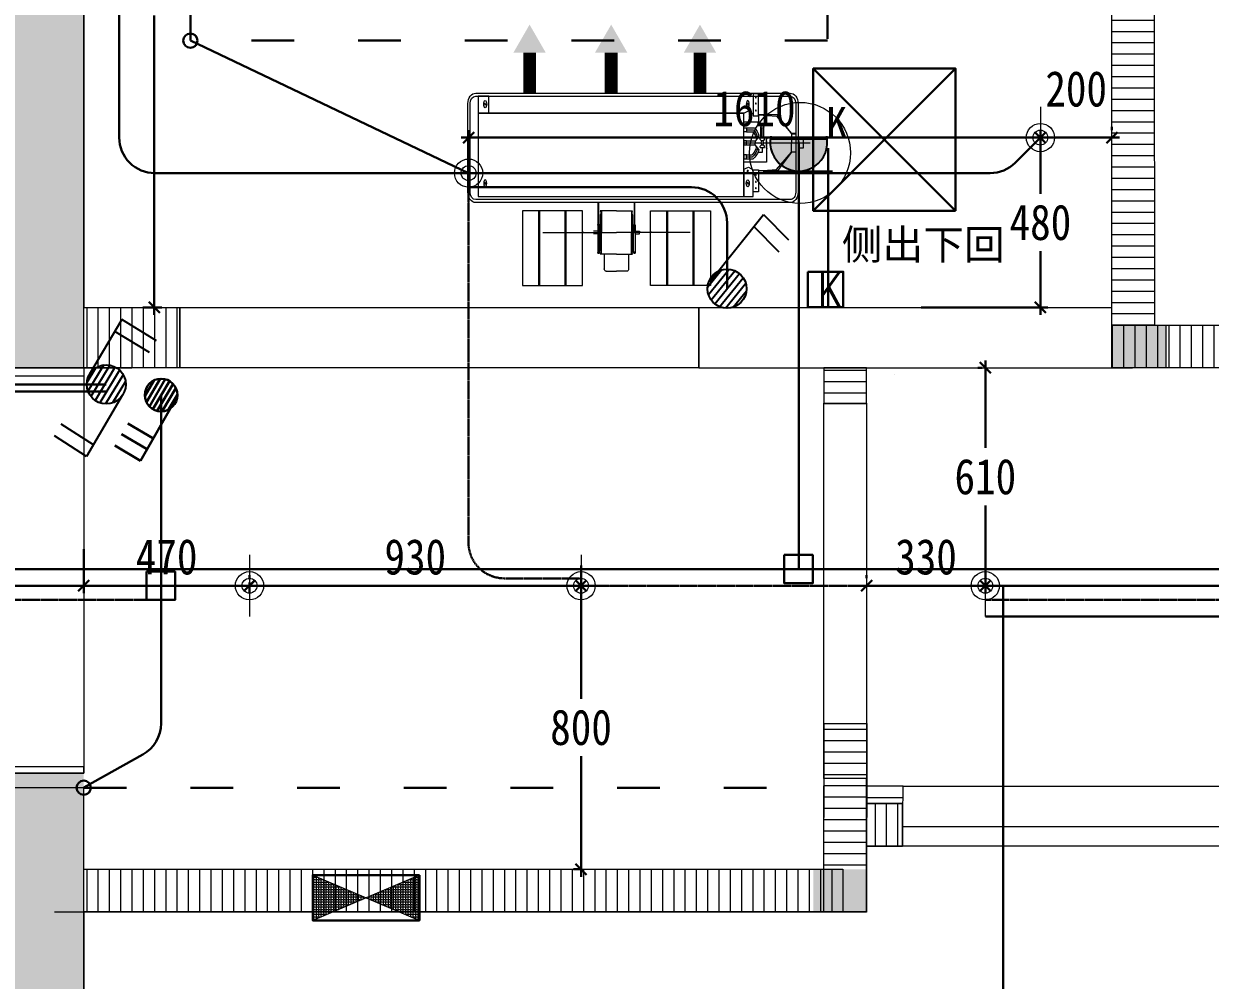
# Model space of a CAD drawing. Header units: millimetres. Extents: x -41640 to 3079702, y -5257903 to 68462.
# Drawn here: x 55610 to 58947, y 36025 to 38715 of the extents above; entities that cross this region are included whole.
import ezdxf

# ---------------------------------------------------------------- set-up
doc = ezdxf.new("R2010")
doc.units = ezdxf.units.MM
doc.header["$LTSCALE"] = 10
for name, pattern in [('ACAD_ISO03W100', [30, 12, -18]), ('CONTINOUS', [0]), ('DASH', [0.35, 0.25, -0.1])]:
    doc.linetypes.add(name, pattern=pattern)
doc.layers.get('0').update_dxf_attribs({"color": 255})
doc.layers.get('Defpoints').update_dxf_attribs({"color": 255})
for name, color, linetype, lineweight in [('1灯位开关布线图', 1, 'Continuous', 30), ('1灯位开关布置图', 5, 'Continuous', 30), ('1灯具', 2, 'Continuous', 30), ('1空调', 3, 'Continuous', 30), ('A—弱电箱', 6, 'Continuous', 30), ('C-强电插座布置图', 1, 'Continuous', 30), ('D-原始弱电箱', 6, 'Continuous', 30), ('T-综合天花布置图', 50, 'Continuous', 13), ('浅线', 251, 'CONTINOUS', 0)]:
    doc.layers.add(name, color=color, linetype=linetype, lineweight=lineweight)
doc.layers.add('2323', color=4, linetype='Continuous')
doc.layers.add('LAYER2', color=8, linetype='Continuous')
doc.styles.add('125', font='', dxfattribs={"height": 160})
doc.styles.add('_THVAC_DIM', font='SIMPLEX', dxfattribs={"width": 0.8, "height": 3.5, "bigfont": 'HZTXT'})
doc.styles.add('夏建东', font='', dxfattribs={"width": 0.85})
doc.styles.add('宋', font='')
doc.styles.get('125').set_extended_font_data('仿宋_GB2312')
doc.styles.get('夏建东').set_extended_font_data('SimSun')
doc.styles.get('宋').set_extended_font_data('FangSong_GB2312')
doc.dimstyles.new('g', dxfattribs={"dimtxt": 100, "dimasz": 31, "dimexe": 21, "dimexo": 30, "dimgap": 31, "dimtad": 1, "dimtih": 1, "dimtoh": 1, "dimdec": 0, "dimrnd": 10, "dimdsep": 46, "dimtxsty": '夏建东', "dimblk": 'OBLIQUE', "dimcen": 2.5, "dimdle": 21, "dimclrd": 5, "dimclre": 5, "dimclrt": 5, "dimadec": 0, "dimazin": 0, "dimtfac": 1, "dimtdec": 0, "dimtmove": 2, "dimatfit": 3, "dimldrblk": 'DOT', "dimfxl": 300, "dimlwd": -1, "dimlwe": -1, "dimarcsym": 1})
pattern_1 = [(180, (-415858.573, -197654.207), (-5e-15, -31.75), [])]

# ---------------------------------------------------------------- blocks, each defined once
blk = doc.blocks.new('_DatumFilled')
at = {"color": 0, "linetype": 'ByBlock'}
blk.add_solid([(0, 0.577), (-1, 0), (0, -0.577)], dxfattribs=at)
blk = doc.blocks.new('b-ktsnj')
at = {"color": 251, "lineweight": 0}
for p, q in [((162054, 33961.1, 0), (161133.2, 33961.1, 0)), ((162054, 33952.4, 0), (161133.2, 33952.4, 0)), ((161225.6, 33894.8, 0), (161225.6, 33958.9, 0)), ((161225.6, 33958.9, 0), (161241.6, 33958.9, 0)), ((161241.6, 33958.9, 0), (161241.6, 33894.8, 0)), ((162015.6, 33952.4, 0), (161241.6, 33952.4, 0)), ((161241.6, 33952.4, 0), (161241.6, 33900.7, 0)), ((162015.6, 33902.9, 0), (162015.6, 33952.4, 0)), ((162015.6, 33952.4, 0), (162047.7, 33952.4, 0)), ((162047.7, 33952.4, 0), (162047.7, 33902.9, 0)), ((161109.7, 33930.7, 0), (161109.7, 33670.7, 0)), ((161116.4, 33930.7, 0), (161116.4, 33670.7, 0)), ((161257.2, 33928.9, 0), (161254.7, 33928.9, 0)), ((161257.2, 33928.9, 0), (161257.2, 33932.4, 0)), ((161257.2, 33928.9, 0), (161259.7, 33928.9, 0)), ((161257.2, 33928.9, 0), (161257.2, 33925.4, 0)), ((162026.6, 33928.9, 0), (162024.1, 33928.9, 0)), ((162026.6, 33928.9, 0), (162026.6, 33932.4, 0)), ((162026.6, 33928.9, 0), (162026.6, 33925.4, 0)), ((162026.6, 33928.9, 0), (162029.1, 33928.9, 0)), ((162070.9, 33670.7, 0), (162070.9, 33930.7, 0)), ((162077.6, 33670.7, 0), (162077.6, 33930.7, 0)), ((161128.7, 33843.1, 0), (161170.3, 33898, 0)), ((161172.6, 33893.7, 0), (161128.7, 33843.1, 0)), ((161170.3, 33898, 0), (161225.6, 33898, 0)), ((161225.6, 33898, 0), (161172.6, 33893.7, 0)), ((161241.6, 33894.8, 0), (161225.6, 33894.8, 0)), ((161225.6, 33894.8, 0), (161225.6, 33875.8, 0)), ((161254.9, 33908.8, 0), (161241.6, 33900.7, 0)), ((161268.2, 33902.9, 0), (161254.9, 33908.8, 0)), ((161268.2, 33658.3, 0), (161268.2, 33902.9, 0)), ((161268.2, 33902.9, 0), (162047.7, 33902.9, 0)), ((162015.6, 33902.9, 0), (161268.2, 33902.9, 0)), ((162047.7, 33902.9, 0), (162015.6, 33902.9, 0)), ((162047.7, 33902.9, 0), (162047.7, 33658.3, 0)), ((161116.4, 33843.1, 0), (161128.7, 33843.1, 0)), ((161128.7, 33842, 0), (161116.4, 33842, 0)), ((161128.7, 33843.1, 0), (161128.7, 33815.6, 0)), ((161219.8, 33865.4, 0), (161209.1, 33865.4, 0)), ((161210.4, 33829.8, 0), (161210.4, 33860.8, 0)), ((161214.4, 33829.8, 0), (161214.4, 33858.5, 0)), ((161218.4, 33829.8, 0), (161218.4, 33860.8, 0)), ((161225.6, 33875.8, 0), (161268.2, 33875.8, 0)), ((161260.4, 33859.3, 0), (161237.7, 33859.3, 0)), ((161260.4, 33853.5, 0), (161240.1, 33853.5, 0)), ((161260.4, 33847.6, 0), (161241.1, 33847.6, 0)), ((161268.2, 33859.3, 0), (161260.4, 33859.3, 0)), ((161260.4, 33859.3, 0), (161260.4, 33847.6, 0)), ((161260.4, 33847.6, 0), (161268.2, 33847.6, 0)), ((161268.2, 33847.6, 0), (161268.2, 33859.3, 0)), ((161180.1, 33815.6, 0), (161074.4, 33815.6, 0)), ((161093.4, 33800.7, 0), (161093.4, 33832.4, 0)), ((161093.4, 33832.4, 0), (161093.4, 33832.4, 0)), ((161093.4, 33832.4, 0), (161109.7, 33832.4, 0)), ((161109.7, 33832.4, 0), (161109.7, 33832.4, 0)), ((161109.7, 33832.4, 0), (161109.7, 33800.7, 0)), ((161128.7, 33788, 0), (161128.7, 33815.6, 0)), ((161234.7, 33815.6, 0), (161180.1, 33815.6, 0)), ((161200.3, 33827.2, 0), (161201.7, 33828.5, 0)), ((161200.3, 33827.2, 0), (161201.7, 33825.8, 0)), ((161200.3, 33827.2, 0), (161204.4, 33827.2, 0)), ((161201.1, 33801.4, 0), (161201.1, 33821.8, 0)), ((161201.1, 33821.8, 0), (161202.9, 33821.8, 0)), ((161202, 33821.8, 0), (161202, 33827.2, 0)), ((161202.9, 33821.8, 0), (161202.9, 33801.4, 0)), ((161204.4, 33827.2, 0), (161203.1, 33828.5, 0)), ((161204.4, 33827.2, 0), (161203.1, 33825.8, 0)), ((161221.1, 33829.8, 0), (161207.8, 33829.8, 0)), ((161224.1, 33835.5, 0), (161234.4, 33821.8, 0)), ((161224.1, 33795.6, 0), (161234.9, 33810, 0)), ((161234.9, 33810, 0), (161234.4, 33821.8, 0)), ((161260.4, 33821.8, 0), (161234.4, 33821.8, 0)), ((161268.2, 33815.6, 0), (161234.7, 33815.6, 0)), ((161260.4, 33810, 0), (161234.9, 33810, 0)), ((161260.4, 33810, 0), (161260.4, 33821.8, 0)), ((161260.4, 33821.8, 0), (161268.2, 33821.8, 0)), ((161268.2, 33810, 0), (161260.4, 33810, 0)), ((161268.2, 33821.8, 0), (161268.2, 33810, 0)), ((161109.7, 33800.7, 0), (161093.4, 33800.7, 0)), ((161093.4, 33800.7, 0), (161093.4, 33800.7, 0)), ((161109.7, 33800.7, 0), (161109.7, 33800.7, 0)), ((161128.7, 33789.1, 0), (161116.4, 33789.1, 0)), ((161116.4, 33788, 0), (161128.7, 33788, 0)), ((161172.6, 33737.5, 0), (161128.7, 33788, 0)), ((161128.7, 33788, 0), (161170.3, 33733.1, 0)), ((161202.9, 33801.4, 0), (161201.1, 33801.4, 0)), ((161202, 33801.4, 0), (161202, 33798.7, 0)), ((161202, 33797.6, 0), (161202, 33758.9, 0)), ((161221.1, 33801.4, 0), (161207.8, 33801.4, 0)), ((161214.4, 33801.4, 0), (161214.4, 33786.7, 0)), ((161214.4, 33786.7, 0), (161227.5, 33786.7, 0)), ((161260.4, 33774.4, 0), (161242.9, 33774.4, 0)), ((161260.4, 33780.2, 0), (161244.2, 33780.2, 0)), ((161260.4, 33768.5, 0), (161260.4, 33780.2, 0)), ((161260.4, 33780.2, 0), (161268.2, 33780.2, 0)), ((161268.2, 33780.2, 0), (161268.2, 33768.5, 0)), ((161225.6, 33733.1, 0), (161172.6, 33737.5, 0)), ((161202, 33758.9, 0), (161268.2, 33758.9, 0)), ((161260.4, 33768.5, 0), (161241.4, 33768.5, 0)), ((161254.9, 33744.4, 0), (161241.6, 33736.3, 0)), ((161268.2, 33738.5, 0), (161254.9, 33744.4, 0)), ((161268.2, 33768.5, 0), (161260.4, 33768.5, 0)), ((161268.2, 33738.5, 0), (161268.2, 33658.3, 0)), ((161170.3, 33733.1, 0), (161225.6, 33733.1, 0)), ((161241.6, 33736.3, 0), (161225.6, 33736.3, 0)), ((161225.6, 33736.3, 0), (161225.6, 33672.2, 0)), ((161241.6, 33672.2, 0), (161241.6, 33736.3, 0)), ((161241.6, 33658.3, 0), (161241.6, 33736.3, 0)), ((161225.6, 33672.2, 0), (161241.6, 33672.2, 0)), ((161257.2, 33696.8, 0), (161254.7, 33696.8, 0)), ((161257.2, 33696.8, 0), (161257.2, 33700.3, 0)), ((161257.2, 33696.8, 0), (161257.2, 33693.3, 0)), ((161257.2, 33696.8, 0), (161259.7, 33696.8, 0)), ((162026.6, 33696.8, 0), (162024.1, 33696.8, 0)), ((162026.6, 33696.8, 0), (162026.6, 33700.3, 0)), ((162026.6, 33696.8, 0), (162029.1, 33696.8, 0)), ((162026.6, 33696.8, 0), (162026.6, 33693.3, 0)), ((161133.2, 33649, 0), (162054, 33649, 0)), ((161133.2, 33640.3, 0), (162054, 33640.3, 0)), ((161268.2, 33658.3, 0), (161241.6, 33658.3, 0)), ((162047.7, 33658.3, 0), (161268.2, 33658.3, 0)), ((161588.4, 33552.7, 0), (161588.4, 33640.3, 0)), ((161588.4, 33640.3, 0), (161588.4, 33640.3, 0)), ((161588.4, 33640.3, 0), (161589.7, 33640.3, 0)), ((161589.7, 33640.3, 0), (161589.7, 33640.3, 0)), ((161589.7, 33640.3, 0), (161589.7, 33552.7, 0)), ((161695.4, 33640.3, 0), (161694.1, 33640.3, 0)), ((161694.1, 33640.3, 0), (161694.1, 33640.3, 0)), ((161694.1, 33640.3, 0), (161694.1, 33552.7, 0)), ((161695.4, 33552.7, 0), (161695.4, 33640.3, 0)), ((161695.4, 33640.3, 0), (161695.4, 33640.3, 0)), ((161542.4, 33616.3, 0), (161366.3, 33616.3, 0)), ((161366.3, 33616.3, 0), (161366.3, 33397.2, 0)), ((161414.3, 33397.2, 0), (161414.3, 33616.3, 0)), ((161416.8, 33397.2, 0), (161416.8, 33616.3, 0)), ((161491.8, 33397.2, 0), (161491.8, 33616.3, 0)), ((161494.4, 33397.2, 0), (161494.4, 33616.3, 0)), ((161542.4, 33397.2, 0), (161542.4, 33616.3, 0)), ((161598.3, 33616.3, 0), (161594.6, 33616.3, 0)), ((161594.6, 33604.9, 0), (161594.6, 33552.7, 0)), ((161598.3, 33616.3, 0), (161598.3, 33552.7, 0)), ((161641.9, 33616.3, 0), (161598.3, 33616.3, 0)), ((161641.9, 33616.3, 0), (161685.5, 33616.3, 0)), ((161685.5, 33616.3, 0), (161685.5, 33552.7, 0)), ((161685.5, 33616.3, 0), (161689.2, 33616.3, 0)), ((161689.2, 33604.9, 0), (161689.2, 33552.7, 0)), ((161741.4, 33616.3, 0), (161917.5, 33616.3, 0)), ((161741.4, 33397.2, 0), (161741.4, 33616.3, 0)), ((161789.4, 33397.2, 0), (161789.4, 33616.3, 0)), ((161792, 33397.2, 0), (161792, 33616.3, 0)), ((161867, 33397.2, 0), (161867, 33616.3, 0)), ((161869.5, 33397.2, 0), (161869.5, 33616.3, 0)), ((161917.5, 33616.3, 0), (161917.5, 33397.2, 0)), ((161587, 33574.4, 0), (161587, 33493.7, 0)), ((161589.7, 33577.2, 0), (161589.3, 33577.2, 0)), ((161591.9, 33493.7, 0), (161591.9, 33574.4, 0)), ((161691.9, 33493.7, 0), (161691.9, 33574.4, 0)), ((161694.1, 33577.2, 0), (161694.5, 33577.2, 0)), ((161696.8, 33574.4, 0), (161696.8, 33493.7, 0)), ((161426.2, 33552.7, 0), (161641.9, 33552.7, 0)), ((161542.4, 33556.6, 0), (161542.4, 33552.7, 0)), ((161542.4, 33548.8, 0), (161542.4, 33552.7, 0)), ((161587, 33556.6, 0), (161574.8, 33556.6, 0)), ((161574.8, 33556.6, 0), (161574.8, 33552.7, 0)), ((161574.8, 33548.8, 0), (161574.8, 33552.7, 0)), ((161587, 33548.8, 0), (161574.8, 33548.8, 0)), ((161589.7, 33552.7, 0), (161588.4, 33552.7, 0)), ((161588.4, 33552.7, 0), (161588.4, 33552.7, 0)), ((161589.7, 33552.7, 0), (161589.7, 33552.7, 0)), ((161594.6, 33500.5, 0), (161594.6, 33552.7, 0)), ((161598.3, 33489, 0), (161598.3, 33552.7, 0)), ((161857.6, 33552.7, 0), (161641.9, 33552.7, 0)), ((161685.5, 33489, 0), (161685.5, 33552.7, 0)), ((161689.2, 33500.5, 0), (161689.2, 33552.7, 0)), ((161694.1, 33552.7, 0), (161694.1, 33552.7, 0)), ((161694.1, 33552.7, 0), (161695.4, 33552.7, 0)), ((161695.4, 33552.7, 0), (161695.4, 33552.7, 0)), ((161696.8, 33556.6, 0), (161709, 33556.6, 0)), ((161696.8, 33548.8, 0), (161709, 33548.8, 0)), ((161741.4, 33556.6, 0), (161741.4, 33552.7, 0)), ((161741.4, 33548.8, 0), (161741.4, 33552.7, 0)), ((161589.3, 33490.8, 0), (161589.7, 33490.8, 0)), ((161598.3, 33489, 0), (161594.6, 33489, 0)), ((161641.9, 33489, 0), (161598.3, 33489, 0)), ((161606.2, 33489, 0), (161606.2, 33446.3, 0)), ((161641.9, 33489, 0), (161685.5, 33489, 0)), ((161677.6, 33489, 0), (161677.6, 33446.3, 0)), ((161685.5, 33489, 0), (161689.2, 33489, 0)), ((161694.5, 33490.8, 0), (161694.1, 33490.8, 0)), ((161611.8, 33439, 0), (161641.9, 33439, 0)), ((161672, 33439, 0), (161641.9, 33439, 0)), ((161366.3, 33397.2, 0), (161542.4, 33397.2, 0)), ((161917.5, 33397.2, 0), (161741.4, 33397.2, 0))]:
    blk.add_line(p, q, dxfattribs=at)
at = {"color": 251, "lineweight": 0, "const_width": 37.5, "elevation": 0}
for points in [[(161397.1, 34079.4), (161397.1, 33961.1)], [(161657.4, 34079.4), (161657.4, 33961.1)], [(161896.6, 34079.4), (161896.6, 33961.1)]]:
    blk.add_lwpolyline(points, dxfattribs=at)
at = {"color": 251, "lineweight": 0}
for centre, major_axis, ratio, start_param, end_param in [((161133.2, 33930.7, 0), (0, 30.4), 0.77429, 0, 1.570796), ((161133.2, 33930.7, 0), (0, 21.7), 0.77429, 0, 1.570796), ((161233.6, 33948.8, 0), (0, 1.36), 0.77429, -1.570796, 4.712389), ((162054, 33930.7, 0), (0, 30.4), 0.77429, -1.570796, 0), ((162054, 33930.7, 0), (0, 21.7), 0.77429, -1.570796, 0), ((161233.6, 33930.3, 0), (0, 1.36), 0.77429, -1.570796, 4.712389), ((161233.6, 33909.9, 0), (0, 1.36), 0.77429, 4.712389, 10.995574), ((161257.2, 33928.9, 0), (0, 10.4), 0.407862, 3.141593, 9.424778), ((161214.4, 33865.4, 0), (0, 6.9), 0.77429, 1.570796, 4.712389), ((161264.3, 33815.6, 0), (0, 55.6), 0.77429, 0.664485, 1.204171), ((161264.8, 33815.3, 0), (0, 49.7), 0.77429, 0.694736, 1.26495), ((161264.3, 33815.6, 0), (0, 43.8), 0.77429, 0.752317, 1.332497), ((161143.6, 33816.5, 0), (0, 46.6), 0.77429, 1.223528, 1.918065), ((161214.4, 33829.8, 0), (0, 8.63), 0.77429, 1.570796, 4.712389), ((161214.4, 33801.4, 0), (0, 8.63), 0.77429, 4.712389, 7.853982), ((161214.2, 33815.6, 0), (0, 5.59), 0.77429, 4.712389, 10.995574), ((161202, 33798, 0), (-0.816, 0), 0.807711, 3.342482, 6.082296), ((161264.3, 33815.6, 0), (0, 55.6), 0.77429, 1.937421, 2.581114), ((161264.8, 33815.3, 0), (0, 49.7), 0.77429, 1.866849, 2.536978), ((161264.3, 33815.6, 0), (0, 43.8), 0.77429, 1.809095, 2.508026), ((161233.6, 33721.2, 0), (0, 1.36), 0.77429, 4.712389, 10.995574), ((161257.2, 33732.1, 0), (0, 2.58), 0.77429, -1.570796, 4.712389), ((162026.6, 33696.8, 0), (0, 10.4), 0.407862, 4.712389, 10.995574), ((161133.2, 33670.7, 0), (0, 30.4), 0.77429, 1.570796, 3.141593), ((161133.2, 33670.7, 0), (0, 21.7), 0.77429, 1.570796, 3.141593), ((161233.6, 33700.8, 0), (0, 1.36), 0.77429, -1.570796, 4.712389), ((161233.6, 33682.3, 0), (0, 1.36), 0.77429, -1.570796, 4.712389), ((162054, 33670.7, 0), (0, 30.4), 0.77429, 3.141593, 4.712389), ((162054, 33670.7, 0), (0, 21.7), 0.77429, 3.141593, 4.712389), ((161589.1, 33610.6, 0), (0, 9.07), 0.77429, 4.03203, 5.395782), ((161694.7, 33610.6, 0), (0, 9.07), 0.77429, 0.887403, 2.251155), ((161589.3, 33574.4, 0), (0, 2.89), 0.77429, 0, 1.570796), ((161589.7, 33574.4, 0), (0, 2.89), 0.77429, 4.712389, 6.283185), ((161694.1, 33574.4, 0), (0, 2.89), 0.77429, 0, 1.570796), ((161694.5, 33574.4, 0), (0, 2.89), 0.77429, 4.712389, 6.283185), ((161589.3, 33493.7, 0), (0, 2.89), 0.77429, 1.570796, 3.141593), ((161589.7, 33493.7, 0), (0, 1.36), 0.77429, 4.712389, 10.995574), ((161589.7, 33493.7, 0), (0, 2.89), 0.77429, 3.141593, 4.712389), ((161589.1, 33494.8, 0), (0, 9.07), 0.77429, 4.028996, 5.392748), ((161694.7, 33494.8, 0), (0, 9.07), 0.77429, 0.890438, 2.25419), ((161694.1, 33493.7, 0), (0, 2.89), 0.77429, 1.570796, 3.141593), ((161694.1, 33493.7, 0), (0, 1.36), 0.77429, 4.712389, 10.995574), ((161694.5, 33493.7, 0), (0, 2.89), 0.77429, 3.141593, 4.712389), ((161611.8, 33446.3, 0), (0, 7.24), 0.77429, 1.570796, 3.141593), ((161672, 33446.3, 0), (0, 7.24), 0.77429, 3.141593, 4.712389)]:
    blk.add_ellipse(centre, major_axis=major_axis, ratio=ratio, start_param=start_param, end_param=end_param, dxfattribs=at)
at = {"color": 251, "lineweight": 0, "extrusion": (0, 0, -1)}
for centre, major_axis, ratio, start_param, end_param in [((162026.6, 33928.9, 0), (0, 10.4), 0.407862, 3.141593, 9.424778), ((161202, 33798.3, 0), (0.816, 0), 0.807711, 0.20089, 2.940703), ((161257.2, 33696.8, 0), (0, 10.4), 0.407862, 4.712389, 10.995574)]:
    blk.add_ellipse(centre, major_axis=major_axis, ratio=ratio, start_param=start_param, end_param=end_param, dxfattribs=at)
at = {"color": 251, "lineweight": 0, "xscale": 82.5, "yscale": 82.5, "zscale": 82.5, "rotation": 270}
for p in [(161397.1, 34079.4, 0), (161657.4, 34079.4, 0), (161896.6, 34079.4, 0)]:
    blk.add_blockref('_DatumFilled', p, dxfattribs=at)
blk = doc.blocks.new('筒灯')
at = {"layer": 'T-综合天花布置图', "lineweight": 15}
for p, q in [((628027.5, 221157.5, -8710.6), (628027.5, 220945.7, -8710.6)), ((627921.6, 221051.6, -8710.6), (628133.5, 221051.6, -8710.6))]:
    blk.add_line(p, q, dxfattribs=at)
for radius in [48.5, 25.5]:
    blk.add_circle((628027.5, 221051.6, -8710.6), radius, dxfattribs=at)
blk = doc.blocks.new('_Oblique')
at = {"color": 0, "linetype": 'ByBlock', "lineweight": -2}
blk.add_line((-0.5, -0.5), (0.5, 0.5), dxfattribs=at)
blk = doc.blocks.new('*D800')
at = {"layer": '1灯位开关布置图', "color": 5, "ltscale": 0.1}
for p, q in [((55778.4, 37237.1), (55778.4, 37113.1)), ((55757.4, 37134.1), (56265.7, 37134.1)), ((56244.7, 37143.1), (56244.7, 37113.1))]:
    blk.add_line(p, q, dxfattribs=at)
at = {"layer": 'Defpoints', "color": 0, "lineweight": 30, "ltscale": 0.1}
for p in [(55778.4, 37267.1), (56244.7, 37173.1), (56244.7, 37134.1)]:
    blk.add_point(p, dxfattribs=at)
at = {"layer": '1灯位开关布置图', "color": 5, "ltscale": 0.1, "xscale": 31, "yscale": 31, "zscale": 31, "rotation": 180}
blk.add_blockref('_Oblique', (55778.4, 37134.1), dxfattribs=at)
at = {"layer": '1灯位开关布置图', "color": 5, "ltscale": 0.1, "xscale": 31, "yscale": 31, "zscale": 31}
blk.add_blockref('_Oblique', (56244.7, 37134.1), dxfattribs=at)
at = {"layer": '1灯位开关布置图', "color": 5, "lineweight": 0, "ltscale": 0.1, "insert": (56011.6, 37215.1), "char_height": 100, "attachment_point": 5, "style": '夏建东'}
blk.add_mtext('470', dxfattribs=at)
blk = doc.blocks.new('_Dot')
at = {"color": 0, "linetype": 'ByBlock', "lineweight": -2}
blk.add_line((-0.5, 0), (-1, 0), dxfattribs=at)
at = {"color": 0, "linetype": 'ByBlock', "const_width": 0.5}
blk.add_lwpolyline([(-0.25, 0, 1), (0.25, 0, 1)], format="xyb", close=True, dxfattribs=at)
blk = doc.blocks.new('*D801')
at = {"layer": '1灯位开关布置图', "color": 5, "ltscale": 0.1}
for p, q in [((57177.2, 37190.9), (57177.2, 37113)), ((56244.6, 37164), (56244.6, 37155)), ((56223.6, 37134), (57198.2, 37134))]:
    blk.add_line(p, q, dxfattribs=at)
at = {"layer": 'Defpoints', "color": 0, "lineweight": 30, "ltscale": 0.1}
for p in [(57177.2, 37220.9), (56244.6, 37134), (57177.2, 37134)]:
    blk.add_point(p, dxfattribs=at)
at = {"layer": '1灯位开关布置图', "color": 5, "ltscale": 0.1, "xscale": 31, "yscale": 31, "zscale": 31, "rotation": 180}
blk.add_blockref('_Oblique', (56244.6, 37134), dxfattribs=at)
at = {"layer": '1灯位开关布置图', "color": 5, "ltscale": 0.1, "xscale": 31, "yscale": 31, "zscale": 31}
blk.add_blockref('_Oblique', (57177.2, 37134), dxfattribs=at)
at = {"layer": '1灯位开关布置图', "color": 5, "lineweight": 0, "ltscale": 0.1, "insert": (56710.9, 37215), "char_height": 100, "attachment_point": 5, "style": '夏建东'}
blk.add_mtext('930', dxfattribs=at)
blk = doc.blocks.new('*D802')
at = {"layer": '1灯位开关布置图', "color": 5, "ltscale": 0.1}
for p, q in [((57177.2, 37155.1), (57177.2, 36816.6)), ((57234.1, 37134.1), (57156.2, 37134.1)), ((57177.2, 36316), (57177.2, 36654.6)), ((57179.7, 36337), (57156.2, 36337))]:
    blk.add_line(p, q, dxfattribs=at)
at = {"layer": 'Defpoints', "color": 0, "lineweight": 30, "ltscale": 0.1}
for p in [(57264.1, 37134.1), (57177.2, 36337), (57209.7, 36337)]:
    blk.add_point(p, dxfattribs=at)
at = {"layer": '1灯位开关布置图', "color": 5, "ltscale": 0.1, "xscale": 31, "yscale": 31, "zscale": 31}
for p, rotation in [((57177.2, 37134.1), 90), ((57177.2, 36337), 270)]:
    blk.add_blockref('_Oblique', p, dxfattribs=dict(at, rotation=rotation))
at = {"layer": '1灯位开关布置图', "color": 5, "lineweight": 0, "ltscale": 0.1, "insert": (57177.2, 36735.6), "char_height": 100, "attachment_point": 5, "style": '夏建东'}
blk.add_mtext('800', dxfattribs=at)
blk = doc.blocks.new('*D803')
at = {"layer": '1灯位开关布置图', "color": 5, "ltscale": 0.1}
for p, q in [((56861, 38303.5), (56861, 38415.4)), ((58469.2, 38337.6), (58469.2, 38415.4)), ((56840, 38394.4), (58490.2, 38394.4))]:
    blk.add_line(p, q, dxfattribs=at)
at = {"layer": 'Defpoints', "color": 0, "lineweight": 30, "ltscale": 0.1}
for p in [(58469.2, 38394.4), (58469.2, 38307.6), (56861, 38273.5)]:
    blk.add_point(p, dxfattribs=at)
at = {"layer": '1灯位开关布置图', "color": 5, "ltscale": 0.1, "xscale": 31, "yscale": 31, "zscale": 31, "rotation": 180}
blk.add_blockref('_Oblique', (56861, 38394.4), dxfattribs=at)
at = {"layer": '1灯位开关布置图', "color": 5, "ltscale": 0.1, "xscale": 31, "yscale": 31, "zscale": 31}
blk.add_blockref('_Oblique', (58469.2, 38394.4), dxfattribs=at)
at = {"layer": '1灯位开关布置图', "color": 5, "lineweight": 0, "ltscale": 0.1, "insert": (57665.1, 38475.4), "char_height": 100, "attachment_point": 5, "style": '夏建东'}
blk.add_mtext('1610', dxfattribs=at)
blk = doc.blocks.new('*D804')
at = {"layer": '1灯位开关布置图', "color": 5, "ltscale": 0.1}
for p, q in [((58469.2, 38337.6), (58469.2, 38415.4)), ((58670.4, 38424.4), (58670.4, 38415.4)), ((58448.2, 38394.4), (58691.4, 38394.4))]:
    blk.add_line(p, q, dxfattribs=at)
at = {"layer": 'Defpoints', "color": 0, "lineweight": 30, "ltscale": 0.1}
for p in [(58670.4, 38394.4), (58670.4, 38394.4), (58469.2, 38307.6)]:
    blk.add_point(p, dxfattribs=at)
at = {"layer": '1灯位开关布置图', "color": 5, "ltscale": 0.1, "xscale": 31, "yscale": 31, "zscale": 31, "rotation": 180}
blk.add_blockref('_Oblique', (58469.2, 38394.4), dxfattribs=at)
at = {"layer": '1灯位开关布置图', "color": 5, "ltscale": 0.1, "xscale": 31, "yscale": 31, "zscale": 31}
blk.add_blockref('_Oblique', (58670.4, 38394.4), dxfattribs=at)
at = {"layer": '1灯位开关布置图', "color": 5, "lineweight": 0, "ltscale": 0.1, "insert": (58569.8, 38530.9), "char_height": 100, "attachment_point": 5, "style": '夏建东'}
blk.add_mtext('200', dxfattribs=at)
blk = doc.blocks.new('*D805')
at = {"layer": '1灯位开关布置图', "color": 5, "ltscale": 0.1}
for p, q in [((55944.7, 39719.5), (55998, 39719.5)), ((55977, 39740.5), (55977, 38899.3)), ((55977, 37896), (55977, 38737.3)), ((55944.7, 37917), (55998, 37917))]:
    blk.add_line(p, q, dxfattribs=at)
at = {"layer": 'Defpoints', "color": 0, "lineweight": 30, "ltscale": 0.1}
for p in [(55914.7, 39719.5), (55977, 39719.5), (55914.7, 37917)]:
    blk.add_point(p, dxfattribs=at)
at = {"layer": '1灯位开关布置图', "color": 5, "ltscale": 0.1, "xscale": 31, "yscale": 31, "zscale": 31}
for p, rotation in [((55977, 39719.5), 90), ((55977, 37917), 270)]:
    blk.add_blockref('_Oblique', p, dxfattribs=dict(at, rotation=rotation))
at = {"layer": '1灯位开关布置图', "color": 5, "lineweight": 0, "ltscale": 0.1, "insert": (55977, 38818.3), "char_height": 100, "attachment_point": 5, "style": '夏建东'}
blk.add_mtext('1800', dxfattribs=at)
blk = doc.blocks.new('*D808')
at = {"layer": '1灯位开关布置图', "color": 5, "ltscale": 0.1}
for p, q in [((58469.2, 38415.4), (58469.2, 38236.6)), ((58526, 38394.4), (58448.2, 38394.4)), ((58469.2, 37895.7), (58469.2, 38074.6)), ((58134.1, 37916.7), (58490.2, 37916.7))]:
    blk.add_line(p, q, dxfattribs=at)
at = {"layer": 'Defpoints', "color": 0, "lineweight": 30, "ltscale": 0.1}
for p in [(58469.2, 38394.4), (58556, 38394.4), (58104.1, 37916.7)]:
    blk.add_point(p, dxfattribs=at)
at = {"layer": '1灯位开关布置图', "color": 5, "ltscale": 0.1, "xscale": 31, "yscale": 31, "zscale": 31}
for p, rotation in [((58469.2, 38394.4), 90), ((58469.2, 37916.7), 270)]:
    blk.add_blockref('_Oblique', p, dxfattribs=dict(at, rotation=rotation))
at = {"layer": '1灯位开关布置图', "color": 5, "lineweight": 0, "ltscale": 0.1, "insert": (58469.2, 38155.6), "char_height": 100, "attachment_point": 5, "style": '夏建东'}
blk.add_mtext('480', dxfattribs=at)
blk = doc.blocks.new('*D814')
at = {"layer": '1灯位开关布置图', "color": 5, "ltscale": 0.1}
for p, q in [((57980.5, 37164.1), (57980.5, 37155.1)), ((58314.3, 37164.1), (58314.3, 37155.1)), ((57959.5, 37134.1), (58335.3, 37134.1))]:
    blk.add_line(p, q, dxfattribs=at)
at = {"layer": 'Defpoints', "color": 0, "lineweight": 30, "ltscale": 0.1}
for p in [(57980.5, 37134.1), (58314.3, 37134.1), (58314.3, 37134.1)]:
    blk.add_point(p, dxfattribs=at)
at = {"layer": '1灯位开关布置图', "color": 5, "ltscale": 0.1, "xscale": 31, "yscale": 31, "zscale": 31, "rotation": 180}
blk.add_blockref('_Oblique', (57980.5, 37134.1), dxfattribs=at)
at = {"layer": '1灯位开关布置图', "color": 5, "ltscale": 0.1, "xscale": 31, "yscale": 31, "zscale": 31}
blk.add_blockref('_Oblique', (58314.3, 37134.1), dxfattribs=at)
at = {"layer": '1灯位开关布置图', "color": 5, "lineweight": 0, "ltscale": 0.1, "insert": (58147.4, 37215.1), "char_height": 100, "attachment_point": 5, "style": '夏建东'}
blk.add_mtext('330', dxfattribs=at)
blk = doc.blocks.new('*D815')
at = {"layer": '1灯位开关布置图', "color": 5, "ltscale": 0.1}
for p, q in [((58314.3, 37129.3), (58314.3, 37155.1)), ((60136.9, 37164.1), (60136.9, 37155.1)), ((58293.3, 37134.1), (60157.9, 37134.1))]:
    blk.add_line(p, q, dxfattribs=at)
at = {"layer": 'Defpoints', "color": 0, "lineweight": 30, "ltscale": 0.1}
for p in [(60136.9, 37134.1), (60136.9, 37134.1), (58314.3, 37099.3)]:
    blk.add_point(p, dxfattribs=at)
at = {"layer": '1灯位开关布置图', "color": 5, "ltscale": 0.1, "xscale": 31, "yscale": 31, "zscale": 31, "rotation": 180}
blk.add_blockref('_Oblique', (58314.3, 37134.1), dxfattribs=at)
at = {"layer": '1灯位开关布置图', "color": 5, "ltscale": 0.1, "xscale": 31, "yscale": 31, "zscale": 31}
blk.add_blockref('_Oblique', (60136.9, 37134.1), dxfattribs=at)
at = {"layer": '1灯位开关布置图', "color": 5, "lineweight": 0, "ltscale": 0.1, "insert": (59225.6, 37215.1), "char_height": 100, "attachment_point": 5, "style": '夏建东'}
blk.add_mtext('1820', dxfattribs=at)
blk = doc.blocks.new('*D816')
at = {"layer": '1灯位开关布置图', "color": 5, "ltscale": 0.1}
for p, q in [((58305.1, 37747), (58293.3, 37747)), ((58314.3, 37768), (58314.3, 37521.6)), ((58314.3, 37113.1), (58314.3, 37359.6)), ((58284.3, 37134.1), (58293.3, 37134.1))]:
    blk.add_line(p, q, dxfattribs=at)
at = {"layer": 'Defpoints', "color": 0, "lineweight": 30, "ltscale": 0.1}
for p in [(58314.3, 37747), (58335.1, 37747), (58314.3, 37134.1)]:
    blk.add_point(p, dxfattribs=at)
at = {"layer": '1灯位开关布置图', "color": 5, "ltscale": 0.1, "xscale": 31, "yscale": 31, "zscale": 31}
for p, rotation in [((58314.3, 37747), 90), ((58314.3, 37134.1), 270)]:
    blk.add_blockref('_Oblique', p, dxfattribs=dict(at, rotation=rotation))
at = {"layer": '1灯位开关布置图', "color": 5, "lineweight": 0, "ltscale": 0.1, "insert": (58314.3, 37440.6), "char_height": 100, "attachment_point": 5, "style": '夏建东'}
blk.add_mtext('610', dxfattribs=at)
blk = doc.blocks.new('原有弱电箱')
at = {"lineweight": 0, "ltscale": 0.1}
h = blk.add_hatch(dxfattribs=at)
h.set_pattern_fill('ANGLE', color=256)
h.set_pattern_definition([(0, (0, 0), (0, 6.985), [5.08, -1.905]), (90, (0, 0), (-6.985, 4e-16), [5.08, -1.905])])
h.paths.add_polyline_path([(149810.7, -44911.1), (149874.3, -44761.1), (149747, -44761.1)])
h.paths.add_polyline_path([(149874.3, -45061.1), (149810.7, -44911.1), (149747, -45061.1)])
for p, q in [((149747, -44761.1), (149874.3, -45061.1)), ((149747, -45061.1), (149874.3, -44761.1))]:
    blk.add_line(p, q, dxfattribs=at)
blk.add_lwpolyline([(149747, -44761.1), (149874.3, -44761.1), (149874.3, -45061.1), (149747, -45061.1)], close=True, dxfattribs=at)
at = {"layer": 'D-原始弱电箱', "lineweight": -2, "ltscale": 0.01}
blk.add_lwpolyline([(149747, -44761.1), (149874.3, -44761.1), (149874.3, -45061.1), (149747, -45061.1)], close=True, dxfattribs=at)
blk = doc.blocks.new('F2525')
at = {"layer": '2323', "color": 0}
for p, q in [((-4565942.7, 1827840.3), (-4565864.7, 1827914.2)), ((-4565915.4, 1827813.9), (-4565837.5, 1827887.7)), ((-4565800.1, 1827701.8), (-4565942.7, 1827840.3)), ((-4565591.7, 1827652.4), (-4565720, 1827777.1)), ((-4565701.4, 1827598.5), (-4565619.7, 1827679.6)), ((-4565673.4, 1827571.3), (-4565591.7, 1827652.4))]:
    blk.add_line(p, q, dxfattribs=at)
blk.add_circle((-4565758.9, 1827738.2), 55, dxfattribs=at)
at = {"layer": 'LAYER2', "color": 0, "ltscale": 20}
for p, q in [((-4565709, 1827715.2), (-4565781.9, 1827788.2)), ((-4565704.2, 1827732.1), (-4565765.1, 1827792.9)), ((-4565707, 1827756.4), (-4565740.7, 1827790.1)), ((-4565743.9, 1827685.3), (-4565811.8, 1827753.3)), ((-4565729, 1827692.1), (-4565805.1, 1827768.1)), ((-4565717.4, 1827702.1), (-4565795, 1827779.7)), ((-4565763.6, 1827683.4), (-4565813.7, 1827733.6))]:
    blk.add_line(p, q, dxfattribs=at)
blk = doc.blocks.new('sd5')
at = {"layer": 'LAYER2', "ltscale": 20}
h = blk.add_hatch(dxfattribs=at)
h.set_pattern_fill('ANSI31', color=0, scale=122.164431, angle=90, style=0)
h.set_pattern_definition([(135, (5325340.621, -2219152.367), (-10.7979122, -10.7979122), [])])
h.paths.add_polyline_path([(5332276.5, -2108989.1, 1), (5332276.5, -2109099.1, 1)])
at = {"layer": '2323', "color": 0}
for p, q in [((5332078.8, -2108921.6), (5332156.7, -2108858.3)), ((5332110.2, -2108952.1), (5332188.1, -2108888.8)), ((5332249.3, -2109087.3), (5332078.8, -2108921.6))]:
    blk.add_line(p, q, dxfattribs=at)
blk.add_circle((5332276.5, -2109044.1), 55, dxfattribs=at)
blk = doc.blocks.new('强电插座')
at = {"lineweight": 0}
h = blk.add_hatch(color=12, dxfattribs=at)
h.set_gradient(color1=(216, 3, 3), color2=(230, 5, 5), tint=1, name='CYLINDER')
h.paths.add_polyline_path([(88497.8, 75989.2, 1.129445), (88497.8, 75909.4)])
at = {"layer": '2323', "color": 1}
for p, q in [((88452.6, 75999.6), (88452.6, 75902)), ((88497.8, 75989.2), (88497.8, 75909.4)), ((88407.2, 75949.3), (88460.4, 75949.3))]:
    blk.add_line(p, q, dxfattribs=at)
blk.add_arc((88492.9, 75949.3), 40.2, 77.2553, 282.7447, dxfattribs=at)
at = {"layer": 'LAYER2', "color": 1, "ltscale": 20}
blk.add_line((88456.4, 75966.1), (88456.4, 75966.1), dxfattribs=at)
blk = doc.blocks.new('B-壁挂空调电源')
at = {"layer": 'C-强电插座布置图', "color": 1, "linetype": 'ByBlock', "lineweight": 9, "xscale": 3.022918778355232, "yscale": 3.022918778355232, "zscale": 3.022918778355232, "rotation": 90}
blk.add_blockref('强电插座', (-21652.2, -180587.8, 0), dxfattribs=at)
at = {"layer": 'C-强电插座布置图', "color": 1, "linetype": 'ByBlock', "lineweight": 9, "insert": (-251035.6, 87069.4, -5661.9), "char_height": 130, "width": 136.462, "attachment_point": 3, "style": '宋'}
blk.add_mtext('K', dxfattribs=at)
blk = doc.blocks.new('空调开关')
at = {"layer": '1空调', "linetype": 'Continuous', "lineweight": 30}
blk.add_lwpolyline([(51886.7, 34302), (51986.7, 34302), (51986.7, 34202), (51886.7, 34202)], close=True, dxfattribs=at)
at = {"layer": '1空调', "linetype": 'Continuous', "lineweight": 30, "insert": (51914.2, 34302), "char_height": 100, "width": 220.622, "attachment_point": 1, "style": '_THVAC_DIM'}
blk.add_mtext('K', dxfattribs=at)
blk = doc.blocks.new('三联开关')
at = {"layer": '1灯位开关布线图', "color": 7}
for p, q in [((88402.4, 77624), (88502.9, 77727.5)), ((88502.9, 77727.5), (88545.7, 77683.9)), ((88485.1, 77706.8), (88527.1, 77664.5)), ((88466.7, 77689.1), (88509.2, 77646.6))]:
    blk.add_line(p, q, dxfattribs=at)
at = {"layer": '1灯位开关布线图', "color": 7, "ltscale": 20}
for p, q in [((88395.8, 77601.3), (88434.8, 77640.3)), ((88395.9, 77614.5), (88421.5, 77640.2)), ((88399.2, 77591.6), (88444.5, 77636.9)), ((88404.8, 77584.1), (88452, 77631.3)), ((88412.2, 77578.4), (88457.6, 77623.9)), ((88421.8, 77574.9), (88461.2, 77614.3)), ((88434.7, 77574.7), (88461.3, 77601.3))]:
    blk.add_line(p, q, dxfattribs=at)
at = {"layer": '1灯位开关布线图', "color": 7}
blk.add_circle((88428.5, 77607.5), 33.4, dxfattribs=at)

msp = doc.modelspace()

# ---------------------------------------------------------------- hatches: boundary and pattern name
at = {"layer": '浅线', "ltscale": 0.5}
h = msp.add_hatch(dxfattribs=at)
h.set_pattern_fill('ANSI31', color=256, scale=10, angle=135)
h.set_pattern_definition([(180, (-415594.266, -197647.763), (-5e-15, -31.75), [])])
h.paths.add_polyline_path([(50213.4, 41078.5), (50277.7, 41078.5), (50277.7, 40800.5), (50213.4, 40800.5)])
h.paths.add_polyline_path([(50403.4, 41072), (50453.4, 41072), (50453.4, 40794), (50403.4, 40794)])
h.paths.add_polyline_path([(57860.6, 36745.4), (57980.6, 36748.8), (57980.5, 36335.7), (57860.5, 36332.3)])
h = msp.add_hatch(dxfattribs=at)
h.set_pattern_fill('ANSI31', color=256, scale=10, angle=135)
h.set_pattern_definition([(180, (-415958.894, -197590.41), (-5e-15, -31.75), [])])
h.paths.add_polyline_path([(58789.3, 40710.8), (58789.1, 40710.8), (58789.1, 40830.8), (58789.1, 41055.8), (58670.4, 41056.3), (58670.4, 37867.2), (58790.4, 37866.8)])
h = msp.add_hatch(color=256, dxfattribs=at)
h.dxf.hatch_style = 1
h.paths.add_polyline_path([(55778.4, 40992), (55528.4, 40992), (55528.4, 37747), (55778.4, 37747)])
h = msp.add_hatch(dxfattribs=at)
h.set_pattern_fill('ANSI31', color=256, scale=10, angle=45)
h.set_pattern_definition([(90, (-415858.573, -197654.207), (-31.75, 5e-15), [])])
h.paths.add_polyline_path([(55778.4, 37917), (56048.5, 37917), (56048.5, 37747), (55778.4, 37747)])
h = msp.add_hatch(dxfattribs=at)
h.set_pattern_fill('ANSI31', color=256, scale=10, angle=45)
h.set_pattern_definition([(90, (-415958.573, -197654.207), (-31.75, 5e-15), [])])
h.paths.add_polyline_path([(58670.4, 37867), (59389.4, 37867), (59389.4, 37747), (58670.4, 37747)])
h = msp.add_hatch(color=256, dxfattribs=at)
h.dxf.hatch_style = 1
h.paths.add_polyline_path([(58822.3, 37746.9), (58822.3, 37866.9), (58672.3, 37866.9), (58672.3, 37746.9)])
h = msp.add_hatch(dxfattribs=at)
h.set_pattern_fill('ANSI31', color=256, scale=10, angle=135)
h.set_pattern_definition(pattern_1)
h.paths.add_polyline_path([(50243.4, 36882), (50453.4, 36882), (50453.4, 36192), (50243.4, 36192)])
h.paths.add_polyline_path([(57943.5, 37647.1), (58063.5, 37647.1), (58063.5, 37747), (57943.5, 37747)])
edge = h.paths.add_edge_path()
edge.add_line((50503.4, 31402), (50453.4, 31402))
edge.add_line((50453.4, 31402), (50453.4, 34552))
edge.add_line((50453.4, 34552), (50333.4, 34552))
edge.add_line((50333.4, 34552), (50333.4, 34202))
h.paths.add_polyline_path([(57943.5, 37647.1), (58063.5, 37647.1), (58063.5, 37747), (57943.5, 37747)])
h = msp.add_hatch(dxfattribs=at)
h.set_pattern_fill('ANSI31', color=256, scale=10, angle=135)
h.set_pattern_definition(pattern_1)
h.paths.add_polyline_path([(57860.5, 37647), (57980.5, 37647), (57980.5, 37747), (57860.5, 37747)])
h = msp.add_hatch(color=256, dxfattribs=at)
h.dxf.hatch_style = 1
h.paths.add_polyline_path([(51913.4, 32186.1), (52040.7, 32186.1), (52040.7, 32186.1), (51913.4, 32186.1), (51913.4, 31603.7), (51913.4, 31402), (51743.4, 31402), (51743.4, 31162), (52153.4, 31162), (52153.4, 33962), (55778.4, 33962), (55778.4, 35962), (55778.4, 36257), (55778.4, 36327), (55778.4, 36607), (55528.4, 36607), (55528.4, 34232), (55528.4, 34202), (51943.4, 34202), (51913.4, 34202), (51913.4, 34002), (51913.4, 33533.9), (52074.2, 33533.9), (52074.2, 33172), (51913.4, 33172)])
h = msp.add_hatch(dxfattribs=at)
h.set_pattern_fill('ANSI31', color=256, scale=10, angle=45)
h.set_pattern_definition([(90, (-415641.573, -197654.207), (-31.75, 5e-15), [])])
h.paths.add_polyline_path([(58081.3, 36521.2), (57980.5, 36521.2), (57980.5, 36402), (58081.3, 36402)])
h = msp.add_hatch(dxfattribs=at)
h.set_pattern_fill('ANSI31', color=256, scale=10, angle=45)
h.set_pattern_definition([(90, (-415858.567, -197731.766), (-31.75, 5e-15), [])])
h.paths.add_polyline_path([(55778.4, 36337), (57913.4, 36337), (57913.4, 36217), (55778.4, 36217)])
h = msp.add_hatch(color=256, dxfattribs=at)
h.dxf.hatch_style = 1
h.paths.add_polyline_path([(57980.5, 36216.3), (57980.5, 36337), (57830.5, 36337), (57830.5, 36216.3)])

# ---------------------------------------------------------------- linework, layer by layer
at = {"layer": '1灯位开关布线图', "linetype": 'Continuous', "lineweight": 30}
for points in [[(58068.4, 39719.5), (58068.4, 40692, 0.414214), (57968.4, 40792), (55978.4, 40792, 0.414214), (55878.4, 40692), (55878.4, 38394.4, 0.414214), (55978.4, 38294.4), (58327.7, 38294.4, 0.198912), (58398.5, 38323.7), (58469.2, 38394.4)], [(56860.8, 38254.7), (57487.8, 38254.7, -0.414214), (57587.8, 38154.7), (57587.8, 37969.5)], [(57177.2, 37134.1), (55470.8, 37134.1, -0.414214), (55370.8, 37234.1), (55370.8, 37883.9)], [(51708.8, 34330.3), (55337.6, 34330.3, 0.414214), (55437.6, 34430.3), (55437.6, 37600.4, -0.414214), (55537.6, 37700.4), (55841.7, 37700.4)], [(51708.8, 34310.3), (55357.6, 34310.3, 0.414214), (55457.6, 34410.3), (55457.6, 37600.4, -0.414214), (55537.6, 37680.4), (55841.7, 37680.4)], [(55996, 37670.4), (55996, 36746.9, -0.272131), (55944.6, 36659.6), (55778.4, 36567)], [(59126.1, 36659.3), (59126.1, 36947.3, 0.414214), (59026.1, 37047.3), (58314.3, 37047.3)]]:
    msp.add_lwpolyline(points, format="xyb", dxfattribs=at)
for points in [[(56860.8, 38294.4), (56078.4, 38667)], [(57040.4, 35737), (58364.4, 35737), (58364.4, 37134.1)], [(58314.3, 37134.1), (63241.4, 37134.1)]]:
    msp.add_lwpolyline(points, dxfattribs=at)
at = {"layer": '1灯位开关布线图', "color": 6, "linetype": 'DASH', "lineweight": 30}
for points in [[(56860.8, 38294.4), (56860.8, 37255, 0.414214), (56960.8, 37155), (57177.2, 37155)], [(55178.4, 35413.3), (55178.4, 36994.1, -0.414214), (55278.4, 37094.1), (56035.4, 37094.1)], [(60533.7, 36073.6), (60533.7, 36994.4, 0.414214), (60433.7, 37094.4), (58314.3, 37094.4)]]:
    msp.add_lwpolyline(points, format="xyb", dxfattribs=at)
at = {"layer": '1灯位开关布线图', "linetype": 'Continuous', "lineweight": 30}
msp.add_lwpolyline([(55955.4, 37174.1), (56035.4, 37174.1), (56035.4, 37094.1), (55955.4, 37094.1)], close=True, dxfattribs=at)
at = {"layer": '1灯位开关布线图', "color": 6, "linetype": 'DASH', "lineweight": 30}
msp.add_lwpolyline([(57177.2, 37134.1), (58314.3, 37134.1)], dxfattribs=at)
at = {"layer": '1灯位开关布线图', "linetype": 'Continuous', "lineweight": 30}
for centre in [(56078.4, 38667), (55778.4, 36566.1)]:
    msp.add_circle(centre, 20, dxfattribs=at)
at = {"layer": '1灯具', "color": 2, "linetype": 'ACAD_ISO03W100'}
msp.add_line((55778.4, 36566.1), (57860.6, 36565.6), dxfattribs=at)
msp.add_lwpolyline([(56078.4, 40592), (57870.4, 40592), (57870.4, 38667), (56078.4, 38667)], close=True, dxfattribs=at)
at = {"layer": '1空调'}
for p, q in [((58230.5, 38188.5), (57830.5, 38588.5)), ((58230.5, 38588.5), (57830.5, 38188.5))]:
    msp.add_line(p, q, dxfattribs=at)
for points in [[(58230.5, 38188.5), (57830.5, 38188.5), (57830.5, 38588.5), (58230.5, 38588.5)], [(57748.9, 37221), (57828.9, 37221), (57828.9, 37141), (57748.9, 37141)]]:
    msp.add_lwpolyline(points, close=True, dxfattribs=at)
msp.add_lwpolyline([(57789.6, 38380.7), (57789.6, 37181)], dxfattribs=at)
at = {"layer": '1空调', "linetype": 'Continuous', "lineweight": 30}
msp.add_lwpolyline([(57872.1, 37917), (57872.1, 38364.9)], dxfattribs=at)
at = {"layer": '1空调'}
msp.add_lwpolyline([(50621.7, 34701.6), (55060.3, 34698.9, 0.414214), (55160.3, 34798.9), (55160.3, 37081, -0.414214), (55260.3, 37181), (62269, 37181, -0.414214), (62369, 37081), (62369, 35318.6)], format="xyb", dxfattribs=at)
at = {"layer": '1空调', "color": 1, "linetype": 'ByBlock', "lineweight": 9}
msp.add_circle((57793.1, 38351.3), 142.1, dxfattribs=at)
at = {"layer": '1空调'}
msp.add_point((57728.4, 38394.4), dxfattribs=at)
at = {"layer": '浅线', "ltscale": 0.5}
for p, q in [((55778.4, 37747), (55778.4, 41072)), ((58670.4, 37867), (58670.4, 41072)), ((58790.7, 37867.6), (58789.4, 41072)), ((55778.4, 37917), (55913.4, 37917)), ((57508.5, 37917), (58670.4, 37917)), ((57508.5, 37746.9), (57508.5, 37917)), ((55528.4, 37747), (55913.4, 37747)), ((57508.5, 37746.9), (58728.4, 37747)), ((58058.4, 37727), (58058.4, 37727)), ((57860.6, 36747.1), (57980.6, 36747.1)), ((55528.4, 36567), (55778.4, 36567)), ((55778.4, 35197), (55778.4, 36567)), ((58083.4, 36570.7), (57980.5, 36570.7)), ((58083.4, 36537.7), (57980.5, 36537.7)), ((58083.4, 36522), (57980.5, 36522))]:
    msp.add_line(p, q, dxfattribs=at)
for points in [[(55778.4, 41067), (55778.4, 37917), (56048.5, 37917)], [(55696.4, 36217), (57980.5, 36217), (57980.5, 36594.4)], [(56078.4, 36337), (57860.5, 36337), (57860.5, 36571.2)], [(57980.5, 36405.7), (57980.5, 36217), (55778.4, 36217), (55778.4, 35217), (57608.4, 35217), (57608.4, 34202), (59327.4, 34202), (59324.2, 36402), (58979.2, 36400.6), (58983.4, 36455.9), (58081.3, 36455.9), (58081.3, 36402), (57980.5, 36402)]]:
    msp.add_lwpolyline(points, dxfattribs=at)
for points in [[(55778.4, 37917), (56048.5, 37917), (56048.5, 37747), (55778.4, 37747)], [(56048.5, 37917), (57508.5, 37916.9), (57508.5, 37746.9), (56048.5, 37747)], [(58670.4, 37867), (59389.4, 37867), (59389.4, 37747), (58670.4, 37747)], [(58672.2, 37867), (58822.3, 37867), (58822.3, 37747), (58672.2, 37747)], [(55778.4, 37747), (55528.4, 37747), (55528.4, 37747.1), (55778.4, 37747.1)], [(55528.4, 37747), (55778.4, 37747), (55778.4, 36606.9), (55528.4, 36606.9)], [(55528.4, 37747), (55778.4, 37747), (55778.4, 37723.1), (55528.4, 37723.1)], [(57860.5, 37647), (57980.5, 37647), (57980.5, 37747), (57860.5, 37747)], [(57860.5, 37647.2), (57980.5, 37647.2), (57980.5, 36592), (57860.5, 36592)], [(57860.6, 36747.1), (57980.6, 36747.1), (57980.5, 36216.3), (57860.5, 36216.3)], [(55528.4, 36606.9), (55778.4, 36606.9), (55778.4, 36624.6), (55528.4, 36624.6)], [(58083.4, 36570.7), (58983.4, 36570.7), (58983.4, 36402), (58081.3, 36402)], [(58081.3, 36521.2), (57980.5, 36521.2), (57980.5, 36402), (58081.3, 36402)], [(55778.4, 36337), (57913.4, 36337), (57913.4, 36217), (55778.4, 36217)]]:
    msp.add_lwpolyline(points, close=True, dxfattribs=at)

# ---------------------------------------------------------------- block references
at = {"layer": '1灯位开关布线图', "color": 0, "ltscale": 40}
for name, p, rotation in [('sd5', (1628685.1, 5552758.1), 275.6783750106553), ('F2525', (740277.6, 4907847.1), 103.8171437541053)]:
    msp.add_blockref(name, p, dxfattribs=dict(at, rotation=rotation))
at = {"layer": '1灯位开关布线图', "color": 7, "xscale": 1.374053990467323, "yscale": 1.374053990467323, "zscale": 1.374053990399716, "rotation": 194.4570058147119}
msp.add_blockref('三联开关', (147031.9, 171265), dxfattribs=at)
at = {"layer": '1灯具', "linetype": 'ACAD_ISO03W100', "lineweight": 9, "xscale": 0.8195534373517148, "yscale": 0.8195534373517148, "zscale": 0.8195534373425614}
for p in [(-456233, -142769.2, 7138.8), (-457841.3, -142869.2, 7138.8), (-458457.4, -144029.5, 7138.8), (-457524.9, -144029.5, 7138.8), (-456387.9, -144029.5, 7138.8)]:
    msp.add_blockref('筒灯', p, dxfattribs=at)
at = {"layer": '1空调', "xscale": -0.9595203026547097, "yscale": 0.9595203026838135, "zscale": 0.9595203026824698}
msp.add_blockref('b-ktsnj', (212375.5, 5933, 0), dxfattribs=at)
at = {"layer": '1空调', "color": 1, "linetype": 'ByBlock', "lineweight": 9, "xscale": 0.6614952285308391, "yscale": 0.6614952285308391, "zscale": 0.6614952285182061}
msp.add_blockref('B-壁挂空调电源', (223984.2, -19115.9, 0), dxfattribs=at)
at = {"layer": '1空调', "linetype": 'Continuous', "lineweight": 30}
msp.add_blockref('空调开关', (5928, 3715.1), dxfattribs=at)
at = {"layer": 'A—弱电箱', "ltscale": 0.5, "rotation": 270}
msp.add_blockref('原有弱电箱', (101483.6, 186067.5), dxfattribs=at)

# ---------------------------------------------------------------- texts
at = {"layer": '1空调', "insert": (57910.6, 38135.6), "char_height": 84, "width": 902.707, "attachment_point": 1, "style": '125'}
msp.add_mtext('{\\fSimSun|b0|i0|c134|p2;侧出下回}', dxfattribs=at)

# ---------------------------------------------------------------- dimensions: what is measured, and where the dimension line sits
at = {"layer": '1灯位开关布置图', "lineweight": 0, "ltscale": 0.1}
for base, p1, p2, picture, middle in [((55976.9677, 39719.5196), (55914.6772, 37917.0204), (55914.6772, 39719.5196), '*D805', (55976.9677, 38818.27)), ((58469.2, 38394.4), (58104.1, 37916.7), (58556, 38394.4), '*D808', (58469.2, 38155.6)), ((58314.3, 37747), (58314.3, 37134.1), (58335.1, 37747), '*D816', (58314.3, 37440.6)), ((57177.2, 36337), (57264.1, 37134.1), (57209.7, 36337), '*D802', (57177.2, 36735.6))]:
    dim = msp.add_linear_dim(base=base, p1=p1, p2=p2, angle=90, dimstyle='g', dxfattribs=at)
    dim.commit()
    dim.dimension.update_dxf_attribs({"geometry": picture, "text_midpoint": middle})
for base, p1, p2, picture, middle in [((58670.4, 38394.4), (58469.2, 38307.6), (58670.4, 38394.4), '*D804', (58569.8, 38530.9)), ((58469.2, 38394.4), (56861, 38273.5), (58469.2, 38307.6), '*D803', (57665.1, 38475.4)), ((56244.7, 37134.1), (55778.4, 37267.1), (56244.7, 37173.1), '*D800', (56011.6, 37215.1)), ((57177.2, 37134), (56244.6, 37134), (57177.2, 37220.9), '*D801', (56710.9, 37215)), ((58314.3, 37134.1), (57980.5, 37134.1), (58314.3, 37134.1), '*D814', (58147.4, 37215.1)), ((60136.9, 37134.1), (58314.3, 37099.3), (60136.9, 37134.1), '*D815', (59225.6, 37215.1))]:
    dim = msp.add_linear_dim(base=base, p1=p1, p2=p2, dimstyle='g', dxfattribs=at)
    dim.commit()
    dim.dimension.update_dxf_attribs({"geometry": picture, "text_midpoint": middle})

doc.saveas('drawing.dxf')
